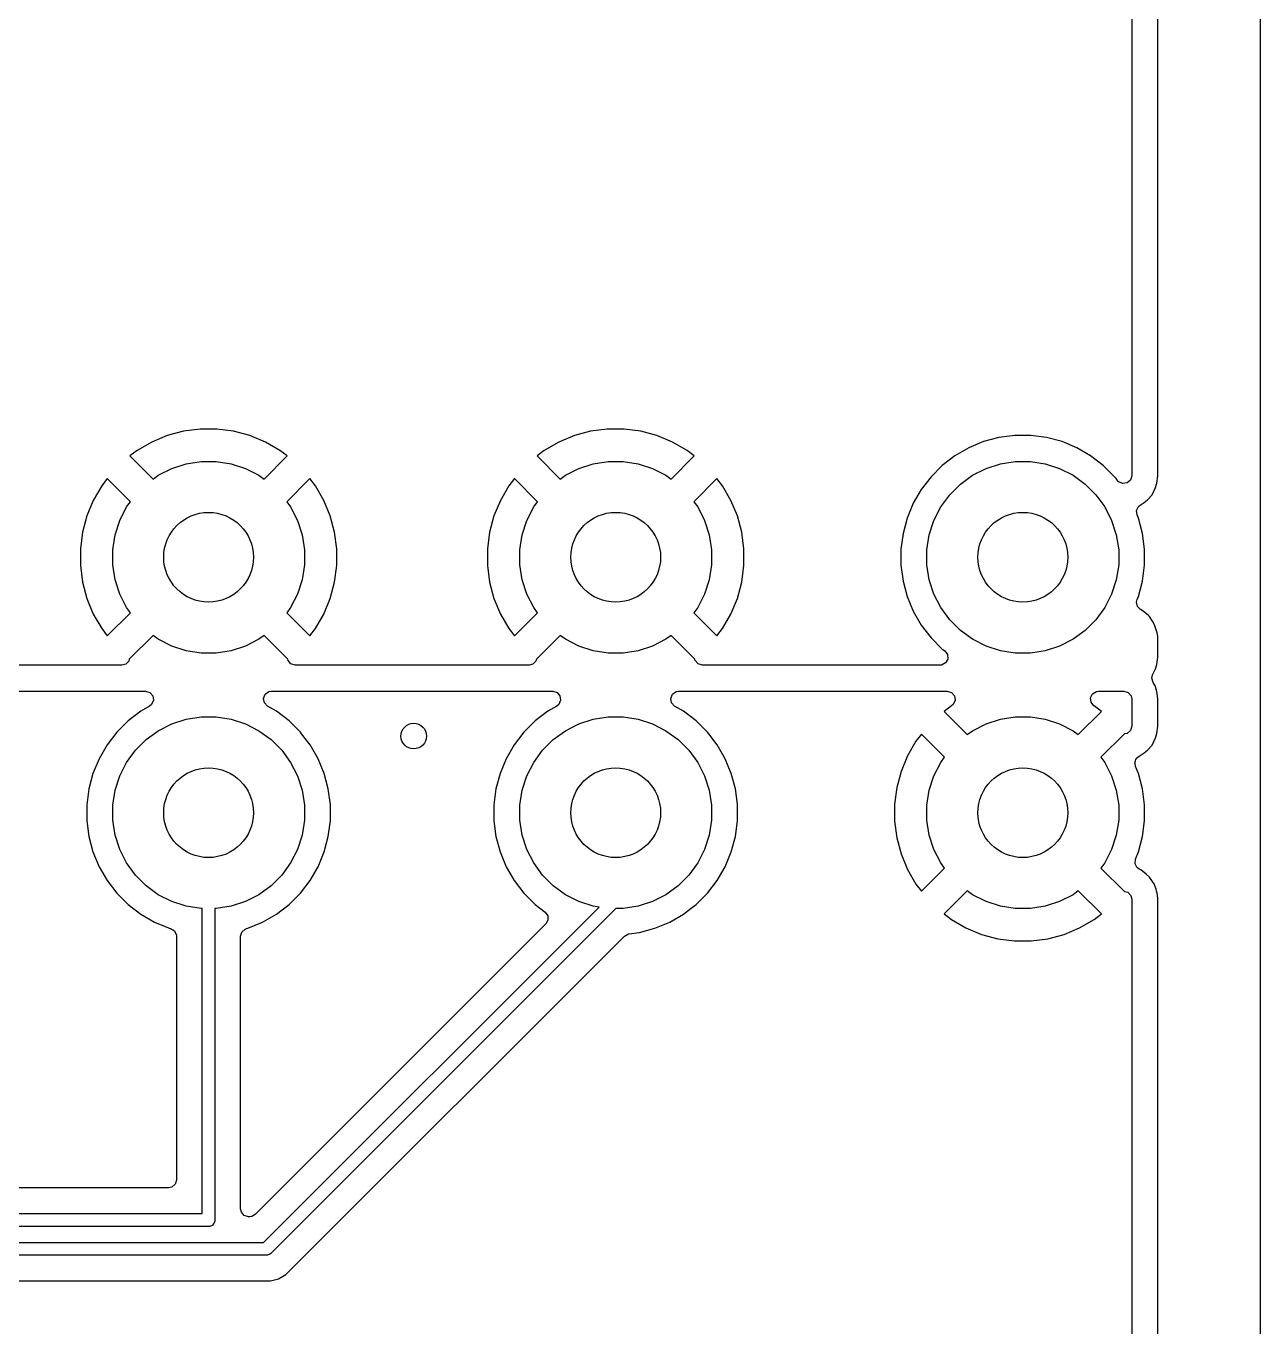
# Model space of a CAD drawing. Extents: x 0.71 to 7.56, y -5.16 to -0.79.
# Drawn here: x 6.801 to 7.559, y -4.055 to -3.257 of the extents above; entities that cross this region are included whole.
import ezdxf

# ---------------------------------------------------------------- set-up
doc = ezdxf.new("R2010")
doc.units = 0
doc.header["$MEASUREMENT"] = 0
doc.layers.add('BLACK', color=7, linetype='CONTINUOUS')

msp = doc.modelspace()

# ---------------------------------------------------------------- linework, layer by layer
at = {"layer": 'BLACK', "linetype": 'CONTINUOUS'}
for p, q in [((7.55904, -1.06321), (7.55904, -4.88168)), ((7.48031, -2.99728), (7.48031, -3.533)), ((7.49628, -3.533), (7.49628, -2.99728)), ((6.90822, -3.50433), (6.89799, -3.50568)), ((6.91855, -3.50433), (6.90822, -3.50433)), ((6.92878, -3.50568), (6.91855, -3.50433)), ((7.15822, -3.50433), (7.14799, -3.50568)), ((7.16855, -3.50433), (7.15822, -3.50433)), ((7.17878, -3.50568), (7.16855, -3.50433)), ((6.87848, -3.5123), (6.86955, -3.51746)), ((6.87849, -3.5123), (6.87848, -3.5123)), ((6.88802, -3.50835), (6.87849, -3.5123)), ((6.89799, -3.50568), (6.88802, -3.50835)), ((6.89799, -3.50568), (6.89799, -3.50568)), ((6.93875, -3.50835), (6.92878, -3.50568)), ((6.92878, -3.50568), (6.92878, -3.50568)), ((6.94829, -3.5123), (6.93875, -3.50835)), ((6.95723, -3.51746), (6.94829, -3.5123)), ((6.94829, -3.5123), (6.94829, -3.5123)), ((7.12848, -3.5123), (7.11955, -3.51746)), ((7.12849, -3.5123), (7.12848, -3.5123)), ((7.13802, -3.50835), (7.12849, -3.5123)), ((7.14799, -3.50568), (7.13802, -3.50835)), ((7.14799, -3.50568), (7.14799, -3.50568)), ((7.18875, -3.50835), (7.17878, -3.50568)), ((7.17878, -3.50568), (7.17878, -3.50568)), ((7.19829, -3.5123), (7.18875, -3.50835)), ((7.20723, -3.51746), (7.19829, -3.5123)), ((7.19829, -3.5123), (7.19829, -3.5123)), ((7.38928, -3.51207), (7.38022, -3.51582)), ((7.39876, -3.50953), (7.38928, -3.51207)), ((7.40848, -3.50825), (7.39876, -3.50953)), ((7.41829, -3.50825), (7.40848, -3.50825)), ((7.40848, -3.50825), (7.40848, -3.50825)), ((7.40848, -3.50825), (7.40848, -3.50825)), ((7.42801, -3.50953), (7.41829, -3.50825)), ((7.41829, -3.50825), (7.41829, -3.50825)), ((7.41829, -3.50825), (7.41829, -3.50825)), ((7.43749, -3.51207), (7.42801, -3.50953)), ((7.44655, -3.51582), (7.43749, -3.51207)), ((6.86955, -3.51746), (6.8651, -3.52087)), ((6.8651, -3.52087), (6.8651, -3.52087)), ((6.8651, -3.52087), (6.8793, -3.53506)), ((6.94747, -3.53506), (6.96167, -3.52087)), ((6.96167, -3.52087), (6.95723, -3.51746)), ((6.95723, -3.51746), (6.95723, -3.51746)), ((7.11955, -3.51746), (7.1151, -3.52087)), ((7.1151, -3.52087), (7.1151, -3.52087)), ((7.1151, -3.52087), (7.1293, -3.53506)), ((7.19747, -3.53506), (7.21167, -3.52087)), ((7.21167, -3.52087), (7.20723, -3.51746)), ((7.20723, -3.51746), (7.20723, -3.51746)), ((7.37173, -3.52072), (7.36395, -3.5267)), ((7.38022, -3.51582), (7.37173, -3.52072)), ((7.38022, -3.51582), (7.38022, -3.51582)), ((7.45504, -3.52072), (7.44655, -3.51582)), ((7.44655, -3.51582), (7.44655, -3.51582)), ((7.46283, -3.5267), (7.45504, -3.52072)), ((6.88253, -3.53272), (6.89079, -3.52851)), ((6.89079, -3.52851), (6.8996, -3.52565)), ((6.8996, -3.52565), (6.90875, -3.5242)), ((6.90875, -3.5242), (6.91802, -3.5242)), ((6.91802, -3.5242), (6.92717, -3.52565)), ((6.92717, -3.52565), (6.93599, -3.52851)), ((6.93599, -3.52851), (6.94424, -3.53272)), ((7.13253, -3.53272), (7.14079, -3.52851)), ((7.14079, -3.52851), (7.1496, -3.52565)), ((7.1496, -3.52565), (7.15875, -3.5242)), ((7.15875, -3.5242), (7.16802, -3.5242)), ((7.16802, -3.5242), (7.17717, -3.52565)), ((7.17717, -3.52565), (7.18599, -3.52851)), ((7.18599, -3.52851), (7.19424, -3.53272)), ((7.36395, -3.5267), (7.35701, -3.53363)), ((7.36395, -3.5267), (7.36395, -3.5267)), ((7.38253, -3.53272), (7.39079, -3.52851)), ((7.39079, -3.52851), (7.3996, -3.52565)), ((7.3996, -3.52565), (7.40875, -3.5242)), ((7.40875, -3.5242), (7.41802, -3.5242)), ((7.41802, -3.5242), (7.42717, -3.52565)), ((7.42717, -3.52565), (7.43599, -3.52851)), ((7.43599, -3.52851), (7.44424, -3.53272)), ((7.46976, -3.53363), (7.46283, -3.5267)), ((7.46283, -3.5267), (7.46283, -3.5267)), ((6.85118, -3.53479), (6.84778, -3.53923)), ((6.86538, -3.54898), (6.85118, -3.53479)), ((6.85118, -3.53479), (6.85118, -3.53479)), ((6.8793, -3.53506), (6.88253, -3.53272)), ((6.94424, -3.53272), (6.94747, -3.53506)), ((6.97559, -3.53479), (6.96139, -3.54898)), ((6.979, -3.53923), (6.97559, -3.53479)), ((6.97559, -3.53479), (6.97559, -3.53479)), ((7.10118, -3.53479), (7.09778, -3.53923)), ((7.11538, -3.54898), (7.10118, -3.53479)), ((7.10118, -3.53479), (7.10118, -3.53479)), ((7.1293, -3.53506), (7.13253, -3.53272)), ((7.19424, -3.53272), (7.19747, -3.53506)), ((7.22559, -3.53479), (7.21139, -3.54898)), ((7.229, -3.53923), (7.22559, -3.53479)), ((7.22559, -3.53479), (7.22559, -3.53479)), ((7.35701, -3.53363), (7.35104, -3.54141)), ((7.35701, -3.53363), (7.35701, -3.53363)), ((7.37503, -3.53816), (7.38253, -3.53272)), ((7.44424, -3.53272), (7.45174, -3.53816)), ((7.47065, -3.53479), (7.46976, -3.53363)), ((7.46976, -3.53363), (7.46976, -3.53363)), ((7.46976, -3.53363), (7.46976, -3.53363)), ((7.47156, -3.53597), (7.47065, -3.53479)), ((7.47224, -3.53669), (7.47156, -3.53597)), ((7.47474, -3.53784), (7.47224, -3.53669)), ((7.47954, -3.53564), (7.47746, -3.53744)), ((7.48031, -3.533), (7.47954, -3.53564)), ((7.49563, -3.5375), (7.49628, -3.533)), ((6.84778, -3.53923), (6.84261, -3.54817)), ((6.98416, -3.54817), (6.979, -3.53923)), ((6.979, -3.53923), (6.979, -3.53923)), ((7.09778, -3.53923), (7.09261, -3.54817)), ((7.23416, -3.54817), (7.229, -3.53923)), ((7.229, -3.53923), (7.229, -3.53923)), ((7.35104, -3.54141), (7.34614, -3.54991)), ((7.36303, -3.55221), (7.36848, -3.54472)), ((7.36848, -3.54472), (7.37503, -3.53816)), ((7.45174, -3.53816), (7.45829, -3.54472)), ((7.45829, -3.54472), (7.46374, -3.55221)), ((7.47746, -3.53744), (7.47474, -3.53784)), ((7.48999, -3.54771), (7.49272, -3.54465)), ((7.49272, -3.54465), (7.49486, -3.54014)), ((7.49486, -3.54014), (7.49563, -3.5375)), ((6.84261, -3.54817), (6.83866, -3.55771)), ((6.84261, -3.54817), (6.84261, -3.54817)), ((6.85883, -3.56047), (6.86303, -3.55221)), ((6.86303, -3.55221), (6.86538, -3.54898)), ((6.96139, -3.54898), (6.96374, -3.55221)), ((6.96374, -3.55221), (6.96795, -3.56047)), ((6.98811, -3.55771), (6.98416, -3.54817)), ((6.98416, -3.54817), (6.98416, -3.54817)), ((7.09261, -3.54817), (7.08866, -3.55771)), ((7.09261, -3.54817), (7.09261, -3.54817)), ((7.10883, -3.56047), (7.11303, -3.55221)), ((7.11303, -3.55221), (7.11538, -3.54898)), ((7.21139, -3.54898), (7.21374, -3.55221)), ((7.21374, -3.55221), (7.21795, -3.56047)), ((7.23811, -3.55771), (7.23416, -3.54817)), ((7.23416, -3.54817), (7.23416, -3.54817)), ((7.34614, -3.54991), (7.34238, -3.55897)), ((7.34614, -3.54991), (7.34614, -3.54991)), ((7.35883, -3.56047), (7.36303, -3.55221)), ((7.46374, -3.55221), (7.46795, -3.56047)), ((7.48329, -3.55428), (7.48452, -3.55182)), ((7.48452, -3.55182), (7.48551, -3.55101)), ((7.48551, -3.55101), (7.48792, -3.54951)), ((7.48792, -3.54951), (7.48999, -3.54771)), ((6.83866, -3.55771), (6.83599, -3.56768)), ((6.85596, -3.56928), (6.85883, -3.56047)), ((6.96795, -3.56047), (6.97081, -3.56928)), ((6.99078, -3.56768), (6.98811, -3.55771)), ((7.08866, -3.55771), (7.08599, -3.56768)), ((7.10596, -3.56928), (7.10883, -3.56047)), ((7.21795, -3.56047), (7.22081, -3.56928)), ((7.24078, -3.56768), (7.23811, -3.55771)), ((7.34238, -3.55897), (7.33984, -3.56844)), ((7.35596, -3.56928), (7.35883, -3.56047)), ((7.46795, -3.56047), (7.47081, -3.56928)), ((7.48358, -3.55702), (7.48329, -3.55428)), ((7.48439, -3.55897), (7.48358, -3.55702)), ((7.48693, -3.56844), (7.48439, -3.55897)), ((6.83599, -3.56768), (6.83465, -3.57791)), ((6.83599, -3.56768), (6.83599, -3.56768)), ((6.99213, -3.57791), (6.99078, -3.56768)), ((6.99078, -3.56768), (6.99078, -3.56768)), ((7.08599, -3.56768), (7.08465, -3.57791)), ((7.08599, -3.56768), (7.08599, -3.56768)), ((7.24213, -3.57791), (7.24078, -3.56768)), ((7.24078, -3.56768), (7.24078, -3.56768)), ((7.33984, -3.56844), (7.33856, -3.57817)), ((7.48821, -3.57817), (7.48693, -3.56844)), ((6.85451, -3.57844), (6.85596, -3.56928)), ((6.97081, -3.56928), (6.97226, -3.57844)), ((7.10451, -3.57844), (7.10596, -3.56928)), ((7.22081, -3.56928), (7.22226, -3.57844)), ((7.35451, -3.57844), (7.35596, -3.56928)), ((7.47081, -3.56928), (7.47226, -3.57844)), ((6.83465, -3.57791), (6.83465, -3.58823)), ((6.85451, -3.5877), (6.85451, -3.57844)), ((6.97226, -3.57844), (6.97226, -3.5877)), ((6.99213, -3.58823), (6.99213, -3.57791)), ((6.99213, -3.57791), (6.99213, -3.57791)), ((7.08465, -3.57791), (7.08465, -3.58823)), ((7.10451, -3.5877), (7.10451, -3.57844)), ((7.22226, -3.57844), (7.22226, -3.5877)), ((7.24213, -3.58823), (7.24213, -3.57791)), ((7.24213, -3.57791), (7.24213, -3.57791)), ((7.33856, -3.57817), (7.33856, -3.57817)), ((7.33856, -3.57817), (7.33856, -3.58797)), ((7.35451, -3.5877), (7.35451, -3.57844)), ((7.47226, -3.57844), (7.47226, -3.5877)), ((7.48821, -3.58798), (7.48821, -3.57817)), ((6.83465, -3.58823), (6.83599, -3.59846)), ((6.85596, -3.59686), (6.85451, -3.5877)), ((6.97226, -3.5877), (6.97081, -3.59686)), ((6.99078, -3.59846), (6.99213, -3.58823)), ((6.99213, -3.58823), (6.99213, -3.58823)), ((7.08465, -3.58823), (7.08599, -3.59846)), ((7.10596, -3.59686), (7.10451, -3.5877)), ((7.22226, -3.5877), (7.22081, -3.59686)), ((7.24078, -3.59846), (7.24213, -3.58823)), ((7.24213, -3.58823), (7.24213, -3.58823)), ((7.33856, -3.58797), (7.33856, -3.58798)), ((7.33856, -3.58798), (7.33984, -3.5977)), ((7.35596, -3.59686), (7.35451, -3.5877)), ((7.47226, -3.5877), (7.47081, -3.59686)), ((7.48693, -3.5977), (7.48821, -3.58798)), ((6.83599, -3.59846), (6.83599, -3.59847)), ((6.83599, -3.59847), (6.83866, -3.60844)), ((6.85883, -3.60567), (6.85596, -3.59686)), ((6.97081, -3.59686), (6.96795, -3.60567)), ((6.98811, -3.60844), (6.99078, -3.59847)), ((6.99078, -3.59847), (6.99078, -3.59846)), ((7.08599, -3.59846), (7.08599, -3.59847)), ((7.08599, -3.59847), (7.08866, -3.60844)), ((7.10883, -3.60567), (7.10596, -3.59686)), ((7.22081, -3.59686), (7.21795, -3.60567)), ((7.23811, -3.60844), (7.24078, -3.59847)), ((7.24078, -3.59847), (7.24078, -3.59846)), ((7.33984, -3.5977), (7.34238, -3.60717)), ((7.35883, -3.60567), (7.35596, -3.59686)), ((7.47081, -3.59686), (7.46795, -3.60567)), ((7.48439, -3.60717), (7.48693, -3.5977)), ((6.83866, -3.60844), (6.84261, -3.61797)), ((6.86303, -3.61393), (6.85883, -3.60567)), ((6.96795, -3.60567), (6.96374, -3.61393)), ((6.98416, -3.61797), (6.98811, -3.60844)), ((7.08866, -3.60844), (7.09261, -3.61797)), ((7.11303, -3.61393), (7.10883, -3.60567)), ((7.21795, -3.60567), (7.21374, -3.61393)), ((7.23416, -3.61797), (7.23811, -3.60844)), ((7.34238, -3.60717), (7.34614, -3.61623)), ((7.36303, -3.61393), (7.35883, -3.60567)), ((7.46795, -3.60567), (7.46374, -3.61393)), ((7.48359, -3.6091), (7.48439, -3.60717)), ((6.86538, -3.61716), (6.86303, -3.61393)), ((6.96374, -3.61393), (6.96139, -3.61716)), ((7.11538, -3.61716), (7.11303, -3.61393)), ((7.21374, -3.61393), (7.21139, -3.61716)), ((7.34614, -3.61623), (7.34614, -3.61624)), ((7.34614, -3.61624), (7.35104, -3.62473)), ((7.36848, -3.62142), (7.36303, -3.61393)), ((7.46374, -3.61393), (7.45829, -3.62142)), ((7.48324, -3.61057), (7.48359, -3.6091)), ((7.48379, -3.61326), (7.48324, -3.61057)), ((7.48571, -3.61523), (7.48379, -3.61326)), ((7.48674, -3.61581), (7.48571, -3.61523)), ((7.48835, -3.61707), (7.48674, -3.61581)), ((7.48674, -3.61581), (7.48674, -3.61581)), ((7.48674, -3.61581), (7.48674, -3.61581)), ((6.84261, -3.61797), (6.84261, -3.61797)), ((6.84261, -3.61797), (6.84778, -3.62691)), ((6.85118, -3.63135), (6.86538, -3.61716)), ((6.96139, -3.61716), (6.97559, -3.63135)), ((6.979, -3.62691), (6.98416, -3.61797)), ((6.98416, -3.61797), (6.98416, -3.61797)), ((7.09261, -3.61797), (7.09261, -3.61797)), ((7.09261, -3.61797), (7.09778, -3.62691)), ((7.10118, -3.63135), (7.11538, -3.61716)), ((7.21139, -3.61716), (7.22559, -3.63135)), ((7.229, -3.62691), (7.23416, -3.61797)), ((7.23416, -3.61797), (7.23416, -3.61797)), ((7.35104, -3.62473), (7.35701, -3.63251)), ((7.37503, -3.62798), (7.36848, -3.62142)), ((7.45829, -3.62142), (7.45174, -3.62798)), ((7.49066, -3.6189), (7.48835, -3.61707)), ((7.49066, -3.61891), (7.49066, -3.6189)), ((7.49111, -3.61954), (7.49066, -3.61891)), ((7.49303, -3.62224), (7.49111, -3.61954)), ((7.49432, -3.62467), (7.49303, -3.62224)), ((7.49594, -3.6294), (7.49432, -3.62467)), ((6.84778, -3.62691), (6.84778, -3.62691)), ((6.84778, -3.62691), (6.85118, -3.63135)), ((6.8793, -3.63108), (6.8647, -3.64568)), ((6.88253, -3.63342), (6.8793, -3.63108)), ((6.94747, -3.63108), (6.94424, -3.63342)), ((6.962, -3.6456), (6.94747, -3.63108)), ((6.97559, -3.63135), (6.979, -3.62691)), ((6.97559, -3.63135), (6.97559, -3.63135)), ((6.979, -3.62691), (6.979, -3.62691)), ((7.09778, -3.62691), (7.09778, -3.62691)), ((7.09778, -3.62691), (7.10118, -3.63135)), ((7.1293, -3.63108), (7.1147, -3.64568)), ((7.13253, -3.63342), (7.1293, -3.63108)), ((7.19747, -3.63108), (7.19424, -3.63342)), ((7.212, -3.6456), (7.19747, -3.63108)), ((7.22559, -3.63135), (7.229, -3.62691)), ((7.22559, -3.63135), (7.22559, -3.63135)), ((7.229, -3.62691), (7.229, -3.62691)), ((7.35701, -3.63251), (7.35701, -3.63251)), ((7.35701, -3.63251), (7.36395, -3.63945)), ((7.38253, -3.63342), (7.37503, -3.62798)), ((7.45174, -3.62798), (7.44424, -3.63342)), ((7.4961, -3.63055), (7.49594, -3.6294)), ((7.4962, -3.63153), (7.4961, -3.63055)), ((7.49628, -3.63314), (7.4962, -3.63153)), ((6.89079, -3.63763), (6.88253, -3.63342)), ((6.8996, -3.64049), (6.89079, -3.63763)), ((6.90875, -3.64194), (6.8996, -3.64049)), ((6.92717, -3.64049), (6.91802, -3.64194)), ((6.93599, -3.63763), (6.92717, -3.64049)), ((6.94424, -3.63342), (6.93599, -3.63763)), ((7.14079, -3.63763), (7.13253, -3.63342)), ((7.1496, -3.64049), (7.14079, -3.63763)), ((7.15875, -3.64194), (7.1496, -3.64049)), ((7.17717, -3.64049), (7.16802, -3.64194)), ((7.18599, -3.63763), (7.17717, -3.64049)), ((7.19424, -3.63342), (7.18599, -3.63763)), ((7.36395, -3.63945), (7.36395, -3.63945)), ((7.36395, -3.63945), (7.36549, -3.64063)), ((7.36549, -3.64063), (7.36712, -3.64286)), ((7.39079, -3.63763), (7.38253, -3.63342)), ((7.3996, -3.64049), (7.39079, -3.63763)), ((7.40875, -3.64194), (7.3996, -3.64049)), ((7.42717, -3.64049), (7.41802, -3.64194)), ((7.43599, -3.63763), (7.42717, -3.64049)), ((7.44424, -3.63342), (7.43599, -3.63763)), ((7.49628, -3.64451), (7.49628, -3.63314)), ((6.86443, -3.64687), (6.86248, -3.64881)), ((6.8647, -3.64568), (6.86443, -3.64687)), ((6.91802, -3.64194), (6.90875, -3.64194)), ((6.96217, -3.64654), (6.962, -3.6456)), ((6.96397, -3.64861), (6.96217, -3.64654)), ((6.96661, -3.64939), (6.96397, -3.64861)), ((7.11443, -3.64687), (7.11248, -3.64881)), ((7.1147, -3.64568), (7.11443, -3.64687)), ((7.16802, -3.64194), (7.15875, -3.64194)), ((7.21217, -3.64654), (7.212, -3.6456)), ((7.21397, -3.64861), (7.21217, -3.64654)), ((7.21661, -3.64939), (7.21397, -3.64861)), ((7.36593, -3.648), (7.3635, -3.64929)), ((7.36728, -3.6456), (7.36593, -3.648)), ((7.36712, -3.64286), (7.36728, -3.6456)), ((7.41802, -3.64194), (7.40875, -3.64194)), ((7.49563, -3.64901), (7.49628, -3.64451)), ((6.86016, -3.64939), (6.76084, -3.64939)), ((6.86248, -3.64881), (6.86016, -3.64939)), ((7.11016, -3.64939), (6.96661, -3.64939)), ((7.11248, -3.64881), (7.11016, -3.64939)), ((7.36252, -3.64939), (7.21661, -3.64939)), ((7.3635, -3.64929), (7.36252, -3.64939)), ((7.49262, -3.65739), (7.49309, -3.65537)), ((7.49309, -3.65537), (7.49486, -3.65165)), ((7.49486, -3.65165), (7.49563, -3.64901)), ((7.49336, -3.66004), (7.49262, -3.65739)), ((7.49458, -3.66199), (7.49336, -3.66004)), ((7.49547, -3.66481), (7.49458, -3.66199)), ((7.49458, -3.66199), (7.49458, -3.66199)), ((7.49458, -3.66199), (7.49458, -3.66199)), ((6.75197, -3.66535), (6.87474, -3.66535)), ((6.87474, -3.66535), (6.87738, -3.66613)), ((6.87738, -3.66613), (6.87918, -3.66821)), ((6.87957, -3.67093), (6.87843, -3.67343)), ((6.87918, -3.66821), (6.87957, -3.67093)), ((6.94717, -3.66977), (6.94819, -3.66722)), ((6.94769, -3.67247), (6.94717, -3.66977)), ((6.94959, -3.67446), (6.94769, -3.67247)), ((6.94819, -3.66722), (6.95043, -3.66562)), ((6.95043, -3.66562), (6.95203, -3.66535)), ((6.95203, -3.66535), (7.12474, -3.66535)), ((7.12474, -3.66535), (7.12738, -3.66613)), ((7.12738, -3.66613), (7.12918, -3.66821)), ((7.12957, -3.67093), (7.12843, -3.67343)), ((7.12918, -3.66821), (7.12957, -3.67093)), ((7.19717, -3.66977), (7.19819, -3.66722)), ((7.19769, -3.67247), (7.19717, -3.66977)), ((7.19959, -3.67446), (7.19769, -3.67247)), ((7.19819, -3.66722), (7.20043, -3.66562)), ((7.20043, -3.66562), (7.20203, -3.66535)), ((7.20203, -3.66535), (7.36692, -3.66535)), ((7.36692, -3.66535), (7.36956, -3.66613)), ((7.36956, -3.66613), (7.37136, -3.66821)), ((7.37175, -3.67093), (7.37061, -3.67343)), ((7.37136, -3.66821), (7.37175, -3.67093)), ((7.45504, -3.66946), (7.45622, -3.66697)), ((7.45538, -3.67218), (7.45504, -3.66946)), ((7.4571, -3.67425), (7.45538, -3.67218)), ((7.45622, -3.66697), (7.45856, -3.66553)), ((7.45856, -3.66553), (7.45986, -3.66535)), ((7.45986, -3.66535), (7.47543, -3.66535)), ((7.47543, -3.66535), (7.47807, -3.66613)), ((7.47807, -3.66613), (7.47987, -3.66821)), ((7.47987, -3.66821), (7.48031, -3.67024)), ((7.48031, -3.67024), (7.48031, -3.68678)), ((7.49591, -3.66684), (7.49547, -3.66481)), ((7.49628, -3.67024), (7.49591, -3.66684)), ((7.49628, -3.68678), (7.49628, -3.67024)), ((6.87173, -3.67761), (6.86395, -3.68359)), ((6.87718, -3.67446), (6.87173, -3.67761)), ((6.87843, -3.67343), (6.87718, -3.67446)), ((6.95504, -3.67761), (6.94959, -3.67446)), ((6.96283, -3.68359), (6.95504, -3.67761)), ((7.12173, -3.67761), (7.11395, -3.68359)), ((7.12718, -3.67446), (7.12173, -3.67761)), ((7.12843, -3.67343), (7.12718, -3.67446)), ((7.20504, -3.67761), (7.19959, -3.67446)), ((7.21283, -3.68359), (7.20504, -3.67761)), ((7.36955, -3.67435), (7.3651, -3.67776)), ((7.3651, -3.67776), (7.3651, -3.67776)), ((7.3651, -3.67776), (7.3793, -3.69195)), ((7.36963, -3.6743), (7.36955, -3.67435)), ((7.37061, -3.67343), (7.36963, -3.6743)), ((7.44747, -3.69195), (7.46167, -3.67776)), ((7.45712, -3.67427), (7.4571, -3.67425)), ((7.4571, -3.67425), (7.4571, -3.67425)), ((7.45714, -3.6743), (7.45712, -3.67427)), ((7.45722, -3.67435), (7.45714, -3.6743)), ((7.46167, -3.67776), (7.45722, -3.67435)), ((6.86395, -3.68359), (6.85701, -3.69052)), ((6.86395, -3.68359), (6.86395, -3.68359)), ((6.88253, -3.68961), (6.89079, -3.6854)), ((6.89079, -3.6854), (6.8996, -3.68254)), ((6.8996, -3.68254), (6.90875, -3.68109)), ((6.90875, -3.68109), (6.91802, -3.68109)), ((6.91802, -3.68109), (6.92717, -3.68254)), ((6.92717, -3.68254), (6.93599, -3.6854)), ((6.93599, -3.6854), (6.94424, -3.68961)), ((6.96976, -3.69052), (6.96283, -3.68359)), ((6.96283, -3.68359), (6.96283, -3.68359)), ((7.11395, -3.68359), (7.10701, -3.69052)), ((7.11395, -3.68359), (7.11395, -3.68359)), ((7.13253, -3.68961), (7.14079, -3.6854)), ((7.14079, -3.6854), (7.1496, -3.68254)), ((7.1496, -3.68254), (7.15875, -3.68109)), ((7.15875, -3.68109), (7.16802, -3.68109)), ((7.16802, -3.68109), (7.17717, -3.68254)), ((7.17717, -3.68254), (7.18599, -3.6854)), ((7.18599, -3.6854), (7.19424, -3.68961)), ((7.21976, -3.69052), (7.21283, -3.68359)), ((7.21283, -3.68359), (7.21283, -3.68359)), ((7.38253, -3.68961), (7.39079, -3.6854)), ((7.39079, -3.6854), (7.3996, -3.68254)), ((7.3996, -3.68254), (7.40875, -3.68109)), ((7.40875, -3.68109), (7.41802, -3.68109)), ((7.41802, -3.68109), (7.42717, -3.68254)), ((7.42717, -3.68254), (7.43599, -3.6854)), ((7.43599, -3.6854), (7.44424, -3.68961)), ((7.48031, -3.68678), (7.47954, -3.68942)), ((7.49563, -3.69127), (7.49628, -3.68678)), ((6.85701, -3.69052), (6.85104, -3.6983)), ((6.85701, -3.69052), (6.85701, -3.69052)), ((6.86848, -3.70161), (6.87503, -3.69505)), ((6.87503, -3.69505), (6.88253, -3.68961)), ((6.94424, -3.68961), (6.95174, -3.69505)), ((6.95174, -3.69505), (6.95829, -3.70161)), ((6.97054, -3.69153), (6.96976, -3.69052)), ((6.96976, -3.69052), (6.96976, -3.69052)), ((6.97573, -3.6983), (6.97054, -3.69153)), ((7.10701, -3.69052), (7.10104, -3.6983)), ((7.10701, -3.69052), (7.10701, -3.69052)), ((7.11848, -3.70161), (7.12503, -3.69505)), ((7.12503, -3.69505), (7.13253, -3.68961)), ((7.19424, -3.68961), (7.20174, -3.69505)), ((7.20174, -3.69505), (7.20829, -3.70161)), ((7.22054, -3.69153), (7.21976, -3.69052)), ((7.21976, -3.69052), (7.21976, -3.69052)), ((7.22573, -3.6983), (7.22054, -3.69153)), ((7.34778, -3.69612), (7.34261, -3.70506)), ((7.35118, -3.69168), (7.34778, -3.69612)), ((7.36538, -3.70587), (7.35118, -3.69168)), ((7.35118, -3.69168), (7.35118, -3.69168)), ((7.3793, -3.69195), (7.38253, -3.68961)), ((7.44424, -3.68961), (7.44747, -3.69195)), ((7.47573, -3.69153), (7.46139, -3.70587)), ((7.47746, -3.69122), (7.47573, -3.69153)), ((7.47954, -3.68942), (7.47746, -3.69122)), ((7.49272, -3.69843), (7.49486, -3.69391)), ((7.49486, -3.69391), (7.49563, -3.69127)), ((6.85104, -3.6983), (6.84614, -3.7068)), ((6.86303, -3.7091), (6.86848, -3.70161)), ((6.95829, -3.70161), (6.96374, -3.7091)), ((6.98064, -3.7068), (6.97573, -3.6983)), ((7.10104, -3.6983), (7.09614, -3.7068)), ((7.11303, -3.7091), (7.11848, -3.70161)), ((7.20829, -3.70161), (7.21374, -3.7091)), ((7.23064, -3.7068), (7.22573, -3.6983)), ((7.4848, -3.70522), (7.48792, -3.70328)), ((7.48792, -3.70328), (7.48999, -3.70148)), ((7.48999, -3.70148), (7.49272, -3.69843)), ((6.84614, -3.7068), (6.84238, -3.71586)), ((6.84614, -3.7068), (6.84614, -3.7068)), ((6.85883, -3.71736), (6.86303, -3.7091)), ((6.96374, -3.7091), (6.96795, -3.71736)), ((6.98439, -3.71586), (6.98064, -3.7068)), ((7.09614, -3.7068), (7.09238, -3.71586)), ((7.09614, -3.7068), (7.09614, -3.7068)), ((7.10883, -3.71736), (7.11303, -3.7091)), ((7.21374, -3.7091), (7.21795, -3.71736)), ((7.23439, -3.71586), (7.23064, -3.7068)), ((7.34261, -3.70506), (7.33866, -3.7146)), ((7.34261, -3.70506), (7.34261, -3.70506)), ((7.35883, -3.71736), (7.36303, -3.7091)), ((7.36303, -3.7091), (7.36538, -3.70587)), ((7.46139, -3.70587), (7.46374, -3.7091)), ((7.46374, -3.7091), (7.46795, -3.71736)), ((7.48223, -3.70999), (7.48236, -3.70939)), ((7.48251, -3.71073), (7.48223, -3.70999)), ((7.4823, -3.70878), (7.48265, -3.70808)), ((7.48236, -3.70939), (7.4823, -3.70878)), ((7.48259, -3.71151), (7.48251, -3.71073)), ((7.48439, -3.71586), (7.48259, -3.71151)), ((7.48265, -3.70808), (7.48282, -3.70731)), ((7.48282, -3.70731), (7.48347, -3.70643)), ((7.48347, -3.70643), (7.48353, -3.70632)), ((7.48353, -3.70632), (7.48365, -3.70619)), ((7.48365, -3.70619), (7.48371, -3.70614)), ((7.48371, -3.70614), (7.48393, -3.70591)), ((7.48393, -3.70591), (7.4848, -3.70522)), ((6.84238, -3.71586), (6.83984, -3.72533)), ((6.85596, -3.72617), (6.85883, -3.71736)), ((6.96795, -3.71736), (6.97081, -3.72617)), ((6.98693, -3.72533), (6.98439, -3.71586)), ((7.09238, -3.71586), (7.08984, -3.72533)), ((7.10596, -3.72617), (7.10883, -3.71736)), ((7.21795, -3.71736), (7.22081, -3.72617)), ((7.23693, -3.72533), (7.23439, -3.71586)), ((7.33866, -3.7146), (7.33599, -3.72457)), ((7.35596, -3.72617), (7.35883, -3.71736)), ((7.46795, -3.71736), (7.47081, -3.72617)), ((7.48693, -3.72533), (7.48439, -3.71586)), ((6.83984, -3.72533), (6.83856, -3.73506)), ((6.85451, -3.73533), (6.85596, -3.72617)), ((6.97081, -3.72617), (6.97226, -3.73533)), ((6.98821, -3.73506), (6.98693, -3.72533)), ((7.08984, -3.72533), (7.08856, -3.73506)), ((7.10451, -3.73533), (7.10596, -3.72617)), ((7.22081, -3.72617), (7.22226, -3.73533)), ((7.23817, -3.7348), (7.23693, -3.72533)), ((7.23693, -3.72533), (7.23693, -3.72533)), ((7.33599, -3.72457), (7.33465, -3.7348)), ((7.33599, -3.72457), (7.33599, -3.72457)), ((7.35451, -3.73533), (7.35596, -3.72617)), ((7.47081, -3.72617), (7.47226, -3.73533)), ((7.48821, -3.73506), (7.48693, -3.72533)), ((6.83856, -3.73506), (6.83856, -3.73506)), ((6.83856, -3.73506), (6.83856, -3.74486)), ((6.85451, -3.74459), (6.85451, -3.73533)), ((6.97226, -3.73533), (6.97226, -3.74459)), ((6.98821, -3.74486), (6.98821, -3.73506)), ((7.08856, -3.73506), (7.08856, -3.73506)), ((7.08856, -3.73506), (7.08856, -3.74486)), ((7.10451, -3.74459), (7.10451, -3.73533)), ((7.22226, -3.73533), (7.22226, -3.74459)), ((7.23821, -3.73506), (7.23817, -3.7348)), ((7.23821, -3.74486), (7.23821, -3.73506)), ((7.33465, -3.7348), (7.33465, -3.74512)), ((7.35451, -3.74459), (7.35451, -3.73533)), ((7.47226, -3.73533), (7.47226, -3.74459)), ((7.48821, -3.74486), (7.48821, -3.73506)), ((6.85596, -3.75375), (6.85451, -3.74459)), ((6.97226, -3.74459), (6.97081, -3.75375)), ((7.10596, -3.75375), (7.10451, -3.74459)), ((7.22226, -3.74459), (7.22081, -3.75375)), ((7.35596, -3.75375), (7.35451, -3.74459)), ((7.47226, -3.74459), (7.47081, -3.75375)), ((6.83856, -3.74486), (6.83856, -3.74487)), ((6.83856, -3.74487), (6.83984, -3.75459)), ((6.98693, -3.75459), (6.98821, -3.74486)), ((7.08856, -3.74486), (7.08856, -3.74487)), ((7.08856, -3.74487), (7.08984, -3.75459)), ((7.23693, -3.75459), (7.23821, -3.74486)), ((7.33465, -3.74512), (7.33599, -3.75535)), ((7.48693, -3.75459), (7.48821, -3.74486)), ((6.83984, -3.75459), (6.84238, -3.76406)), ((6.85883, -3.76256), (6.85596, -3.75375)), ((6.97081, -3.75375), (6.96795, -3.76256)), ((6.98439, -3.76406), (6.98693, -3.75459)), ((7.08984, -3.75459), (7.09238, -3.76406)), ((7.10883, -3.76256), (7.10596, -3.75375)), ((7.22081, -3.75375), (7.21795, -3.76256)), ((7.23439, -3.76406), (7.23693, -3.75459)), ((7.33599, -3.75535), (7.33599, -3.75536)), ((7.33599, -3.75536), (7.33866, -3.76532)), ((7.35883, -3.76256), (7.35596, -3.75375)), ((7.47081, -3.75375), (7.46795, -3.76256)), ((7.48439, -3.76406), (7.48693, -3.75459)), ((6.84238, -3.76406), (6.84614, -3.77312)), ((6.86303, -3.77082), (6.85883, -3.76256)), ((6.96795, -3.76256), (6.96374, -3.77082)), ((6.98064, -3.77312), (6.98439, -3.76406)), ((7.09238, -3.76406), (7.09614, -3.77312)), ((7.11303, -3.77082), (7.10883, -3.76256)), ((7.21795, -3.76256), (7.21374, -3.77082)), ((7.23064, -3.77312), (7.23439, -3.76406)), ((7.33866, -3.76532), (7.34261, -3.77486)), ((7.36303, -3.77082), (7.35883, -3.76256)), ((7.46795, -3.76256), (7.46374, -3.77082)), ((7.48253, -3.76857), (7.48259, -3.76841)), ((7.48259, -3.76841), (7.48439, -3.76406)), ((6.84614, -3.77312), (6.84614, -3.77313)), ((6.84614, -3.77313), (6.85104, -3.78162)), ((6.86848, -3.77831), (6.86303, -3.77082)), ((6.96374, -3.77082), (6.95829, -3.77831)), ((6.97573, -3.78162), (6.98064, -3.77312)), ((7.09614, -3.77312), (7.09614, -3.77313)), ((7.09614, -3.77313), (7.10104, -3.78162)), ((7.11848, -3.77831), (7.11303, -3.77082)), ((7.21374, -3.77082), (7.20829, -3.77831)), ((7.22573, -3.78162), (7.23064, -3.77312)), ((7.34261, -3.77486), (7.34261, -3.77486)), ((7.34261, -3.77486), (7.34778, -3.7838)), ((7.35118, -3.78824), (7.36538, -3.77405)), ((7.36538, -3.77405), (7.36303, -3.77082)), ((7.46374, -3.77082), (7.46139, -3.77405)), ((7.46139, -3.77405), (7.47576, -3.78842)), ((7.48233, -3.77131), (7.48253, -3.76857)), ((7.48365, -3.77373), (7.48233, -3.77131)), ((7.48377, -3.77385), (7.48365, -3.77373)), ((7.48488, -3.77468), (7.48377, -3.77385)), ((7.48511, -3.77473), (7.48488, -3.77468)), ((7.48542, -3.77494), (7.48511, -3.77473)), ((7.48593, -3.77513), (7.48542, -3.77494)), ((7.48915, -3.77765), (7.48593, -3.77513)), ((7.48593, -3.77513), (7.48593, -3.77513)), ((7.48593, -3.77513), (7.48593, -3.77513)), ((6.85104, -3.78162), (6.85701, -3.7894)), ((6.87503, -3.78487), (6.86848, -3.77831)), ((6.95829, -3.77831), (6.95174, -3.78487)), ((6.96976, -3.7894), (6.97573, -3.78162)), ((7.10104, -3.78162), (7.10701, -3.7894)), ((7.12503, -3.78487), (7.11848, -3.77831)), ((7.20829, -3.77831), (7.20174, -3.78487)), ((7.21976, -3.7894), (7.22573, -3.78162)), ((7.34778, -3.7838), (7.34778, -3.7838)), ((7.34778, -3.7838), (7.35118, -3.78824)), ((7.49109, -3.77961), (7.48915, -3.77765)), ((7.48915, -3.77765), (7.48915, -3.77765)), ((7.49294, -3.78219), (7.49109, -3.77961)), ((7.49109, -3.77961), (7.49109, -3.77961)), ((7.494, -3.78367), (7.49294, -3.78219)), ((7.49521, -3.78693), (7.494, -3.78367)), ((6.85701, -3.7894), (6.85701, -3.7894)), ((6.85701, -3.7894), (6.86395, -3.79634)), ((6.88253, -3.79031), (6.87503, -3.78487)), ((6.89079, -3.79452), (6.88253, -3.79031)), ((6.94424, -3.79031), (6.93599, -3.79452)), ((6.95174, -3.78487), (6.94424, -3.79031)), ((6.96283, -3.79634), (6.96976, -3.7894)), ((7.10701, -3.7894), (7.10701, -3.7894)), ((7.10701, -3.7894), (7.11395, -3.79634)), ((7.13253, -3.79031), (7.12503, -3.78487)), ((7.14079, -3.79452), (7.13253, -3.79031)), ((7.19424, -3.79031), (7.18599, -3.79452)), ((7.20174, -3.78487), (7.19424, -3.79031)), ((7.21283, -3.79634), (7.21976, -3.7894)), ((7.3793, -3.78797), (7.3651, -3.80216)), ((7.38253, -3.79031), (7.3793, -3.78797)), ((7.39079, -3.79452), (7.38253, -3.79031)), ((7.44424, -3.79031), (7.43599, -3.79452)), ((7.44747, -3.78797), (7.44424, -3.79031)), ((7.46167, -3.80216), (7.44747, -3.78797)), ((7.47576, -3.78842), (7.4778, -3.78887)), ((7.4778, -3.78887), (7.47973, -3.79083)), ((7.47973, -3.79083), (7.48031, -3.79315)), ((7.49553, -3.78818), (7.49521, -3.78693)), ((7.4958, -3.78924), (7.49553, -3.78818)), ((7.49622, -3.79266), (7.4958, -3.78924)), ((7.4958, -3.78924), (7.4958, -3.78924)), ((6.86395, -3.79634), (6.86395, -3.79634)), ((6.86395, -3.79634), (6.87173, -3.80231)), ((6.8996, -3.79738), (6.89079, -3.79452)), ((6.90875, -3.79883), (6.8996, -3.79738)), ((6.90945, -3.79883), (6.90875, -3.79883)), ((6.90945, -3.98622), (6.90945, -3.79883)), ((6.91802, -3.79883), (6.91732, -3.79883)), ((6.91732, -3.79883), (6.91732, -3.99016)), ((6.92717, -3.79738), (6.91802, -3.79883)), ((6.93599, -3.79452), (6.92717, -3.79738)), ((6.94719, -4.00394), (7.15317, -3.79795)), ((7.16343, -3.79883), (6.9516, -4.01066)), ((6.95504, -3.80231), (6.96283, -3.79634)), ((7.11395, -3.79634), (7.11395, -3.79634)), ((7.11395, -3.79634), (7.12002, -3.801)), ((7.1496, -3.79738), (7.14079, -3.79452)), ((7.15317, -3.79795), (7.1496, -3.79738)), ((7.16802, -3.79883), (7.16343, -3.79883)), ((7.17717, -3.79738), (7.16802, -3.79883)), ((7.18599, -3.79452), (7.17717, -3.79738)), ((7.20504, -3.80231), (7.20976, -3.79869)), ((7.20976, -3.79869), (7.21274, -3.7964)), ((7.21274, -3.7964), (7.21276, -3.79639)), ((7.21274, -3.7964), (7.21274, -3.7964)), ((7.21276, -3.79639), (7.21283, -3.79634)), ((7.3996, -3.79738), (7.39079, -3.79452)), ((7.40875, -3.79883), (7.3996, -3.79738)), ((7.41802, -3.79883), (7.40875, -3.79883)), ((7.42717, -3.79738), (7.41802, -3.79883)), ((7.43599, -3.79452), (7.42717, -3.79738)), ((7.48031, -3.79315), (7.48031, -4.32887)), ((7.49628, -3.79315), (7.49622, -3.79266)), ((7.49628, -4.32887), (7.49628, -3.79315)), ((6.87173, -3.80231), (6.88022, -3.80721)), ((6.88022, -3.80721), (6.88022, -3.80721)), ((6.88022, -3.80721), (6.88872, -3.81073)), ((6.93749, -3.81096), (6.94655, -3.80721)), ((7.1205, -3.80832), (6.94209, -3.98674)), ((6.94655, -3.80721), (6.95504, -3.80231)), ((7.12002, -3.801), (7.12164, -3.80322)), ((7.12181, -3.80597), (7.1205, -3.80832)), ((7.12164, -3.80322), (7.12181, -3.80597)), ((7.18749, -3.81096), (7.19655, -3.80721)), ((7.19655, -3.80721), (7.20504, -3.80231)), ((7.3651, -3.80216), (7.3651, -3.80216)), ((7.3651, -3.80216), (7.36955, -3.80557)), ((7.36955, -3.80557), (7.36955, -3.80557)), ((7.36955, -3.80557), (7.37848, -3.81073)), ((7.44829, -3.81073), (7.45723, -3.80557)), ((7.45723, -3.80557), (7.46167, -3.80216)), ((7.45723, -3.80557), (7.45723, -3.80557)), ((7.46167, -3.80216), (7.46167, -3.80216)), ((6.88872, -3.81073), (6.88928, -3.81096)), ((6.88928, -3.81096), (6.89006, -3.81117)), ((6.89006, -3.81117), (6.89241, -3.81261)), ((6.89241, -3.81261), (6.89361, -3.81508)), ((6.89361, -3.81508), (6.89368, -3.81589)), ((6.89368, -3.81589), (6.89368, -3.96557)), ((6.93309, -3.81589), (6.93387, -3.81325)), ((6.93309, -3.98329), (6.93309, -3.81589)), ((6.93387, -3.81325), (6.93594, -3.81145)), ((6.93594, -3.81145), (6.93671, -3.81117)), ((6.93671, -3.81117), (6.93749, -3.81096)), ((6.96092, -4.02364), (7.16883, -3.81573)), ((7.16883, -3.81573), (7.17124, -3.81441)), ((7.17124, -3.81441), (7.17164, -3.81434)), ((7.17164, -3.81434), (7.17801, -3.8135)), ((7.17801, -3.8135), (7.18749, -3.81096)), ((7.37848, -3.81073), (7.37849, -3.81073)), ((7.37849, -3.81073), (7.38802, -3.81468)), ((7.38802, -3.81468), (7.39799, -3.81735)), ((7.42878, -3.81735), (7.43875, -3.81468)), ((7.43875, -3.81468), (7.44829, -3.81073)), ((7.44829, -3.81073), (7.44829, -3.81073)), ((7.39799, -3.81735), (7.39799, -3.81735)), ((7.39799, -3.81735), (7.40822, -3.8187)), ((7.40822, -3.8187), (7.40823, -3.8187)), ((7.40823, -3.8187), (7.41855, -3.8187)), ((7.41855, -3.8187), (7.42878, -3.81735)), ((7.41855, -3.8187), (7.41855, -3.8187)), ((7.42878, -3.81735), (7.42878, -3.81735)), ((6.89368, -3.96557), (6.89291, -3.96821)), ((6.8888, -3.97045), (6.71553, -3.97045)), ((6.89083, -3.97001), (6.8888, -3.97045)), ((6.89291, -3.96821), (6.89083, -3.97001)), ((6.93353, -3.98532), (6.93309, -3.98329)), ((6.70697, -3.98622), (6.90945, -3.98622)), ((6.91725, -3.99093), (6.91666, -3.99234)), ((6.91732, -3.99016), (6.91725, -3.99093)), ((6.93533, -3.98739), (6.93353, -3.98532)), ((6.93797, -3.98817), (6.93533, -3.98739)), ((6.93863, -3.98817), (6.93797, -3.98817)), ((6.93967, -3.98806), (6.93863, -3.98817)), ((6.93977, -3.98801), (6.93967, -3.98806)), ((6.94001, -3.98797), (6.93977, -3.98801)), ((6.94103, -3.98732), (6.94001, -3.98797)), ((6.94209, -3.98674), (6.94103, -3.98732)), ((6.91339, -3.99409), (6.70534, -3.99409)), ((6.91415, -3.99402), (6.91339, -3.99409)), ((6.91557, -3.99343), (6.91415, -3.99402)), ((6.91666, -3.99234), (6.91557, -3.99343)), ((6.70242, -4.00394), (6.94719, -4.00394)), ((6.94882, -4.01181), (6.70079, -4.01181)), ((6.94959, -4.01174), (6.94882, -4.01181)), ((6.95101, -4.01115), (6.94959, -4.01174)), ((6.9516, -4.01066), (6.95101, -4.01115)), ((6.95642, -4.02624), (6.96092, -4.02364)), ((6.69819, -4.02758), (6.95141, -4.02758)), ((6.95141, -4.02758), (6.95642, -4.02624)), ((6.95141, -4.02758), (6.95141, -4.02758))]:
    msp.add_line(p, q, dxfattribs=at)
at = {"layer": 'BLACK'}
for centre, radius in [((6.91339, -3.58307), 0.02756), ((7.16339, -3.58307), 0.02756), ((7.41339, -3.58307), 0.02756), ((7.03937, -3.69291), 0.00787), ((6.91339, -3.73996), 0.02756), ((7.16339, -3.73996), 0.02756), ((7.41339, -3.73996), 0.02756)]:
    msp.add_circle(centre, radius, dxfattribs=at)

doc.saveas('drawing.dxf')
